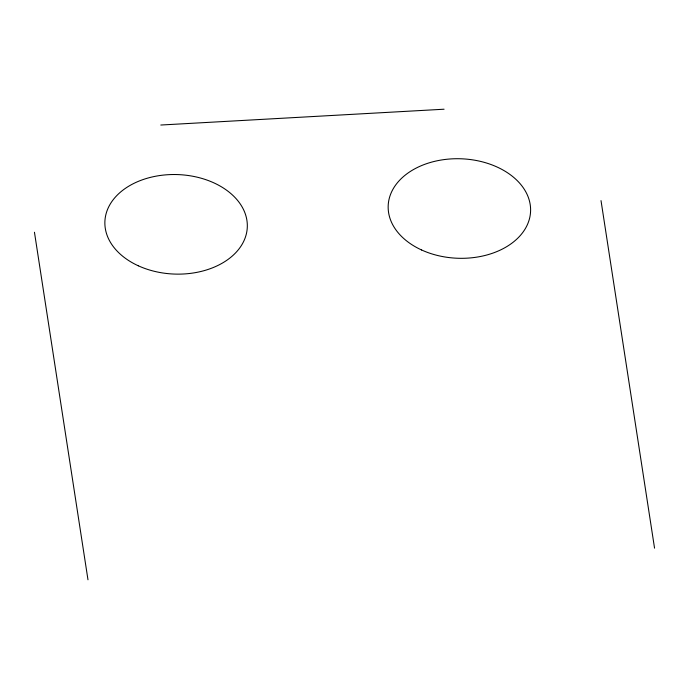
<?xml version="1.0" encoding="UTF-8"?>
<svg xmlns="http://www.w3.org/2000/svg" width="689" height="689" viewBox="0 0 689 689"><rect width="100%" height="100%" fill="white"/><g stroke="black" fill="none" stroke-linecap="round" stroke-linejoin="round"><path stroke-width="1.03" d="M160.795 125.028L444.078 109.215M601.015 200.611L654.55 548.16M34.45 232.236L87.985 579.785M421.608 249.986A71.26 49.772 2.2 0 0 530.564 211.669A71.26 49.772 2.2 0 0 425.957 163.896A71.26 49.772 2.2 0 0 421.608 249.986M138.325 265.799A71.26 49.772 2.2 0 0 247.282 227.482A71.26 49.772 2.2 0 0 142.675 179.7A71.26 49.772 2.2 0 0 138.325 265.799"/></g></svg>
